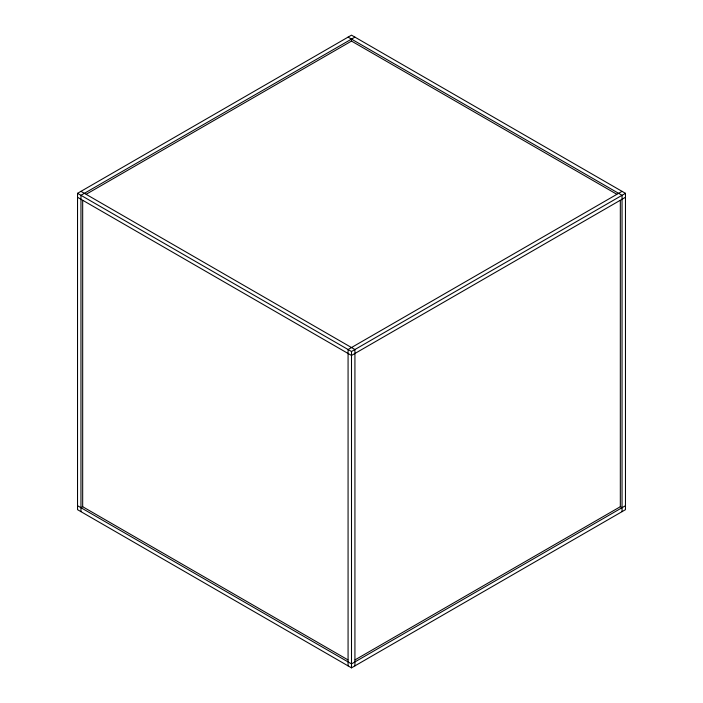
<?xml version="1.0" encoding="UTF-8"?>
<svg xmlns="http://www.w3.org/2000/svg" width="703" height="703" viewBox="0 0 703 703"><rect width="100%" height="100%" fill="white"/><g stroke="black" fill="none" stroke-linecap="round" stroke-linejoin="round"><path stroke-width="1.05" d="M77.532 193.325L351.5 35.15L625.468 193.325L625.468 509.675L351.5 667.85L77.532 509.675L77.532 193.325L351.5 351.5L625.468 193.325M354.927 37.127L80.959 195.302L80.959 511.652M86.284 194.204L351.5 41.082L616.716 194.204M622.041 191.348L348.073 349.523L348.073 665.873M80.959 507.698L82.673 506.714L347.888 659.836M625.468 197.279L351.5 355.454L77.532 197.279M355.112 659.836L620.327 506.714L622.041 507.698M625.468 505.721L351.5 663.896L77.532 505.721M348.073 37.127L622.041 195.302L622.041 511.652M80.959 191.348L354.927 349.523L354.927 665.873M620.327 200.46L620.327 506.714M351.5 39.104L351.5 41.082M351.5 351.5L351.5 667.85M82.673 200.46L82.673 506.714"/></g></svg>
